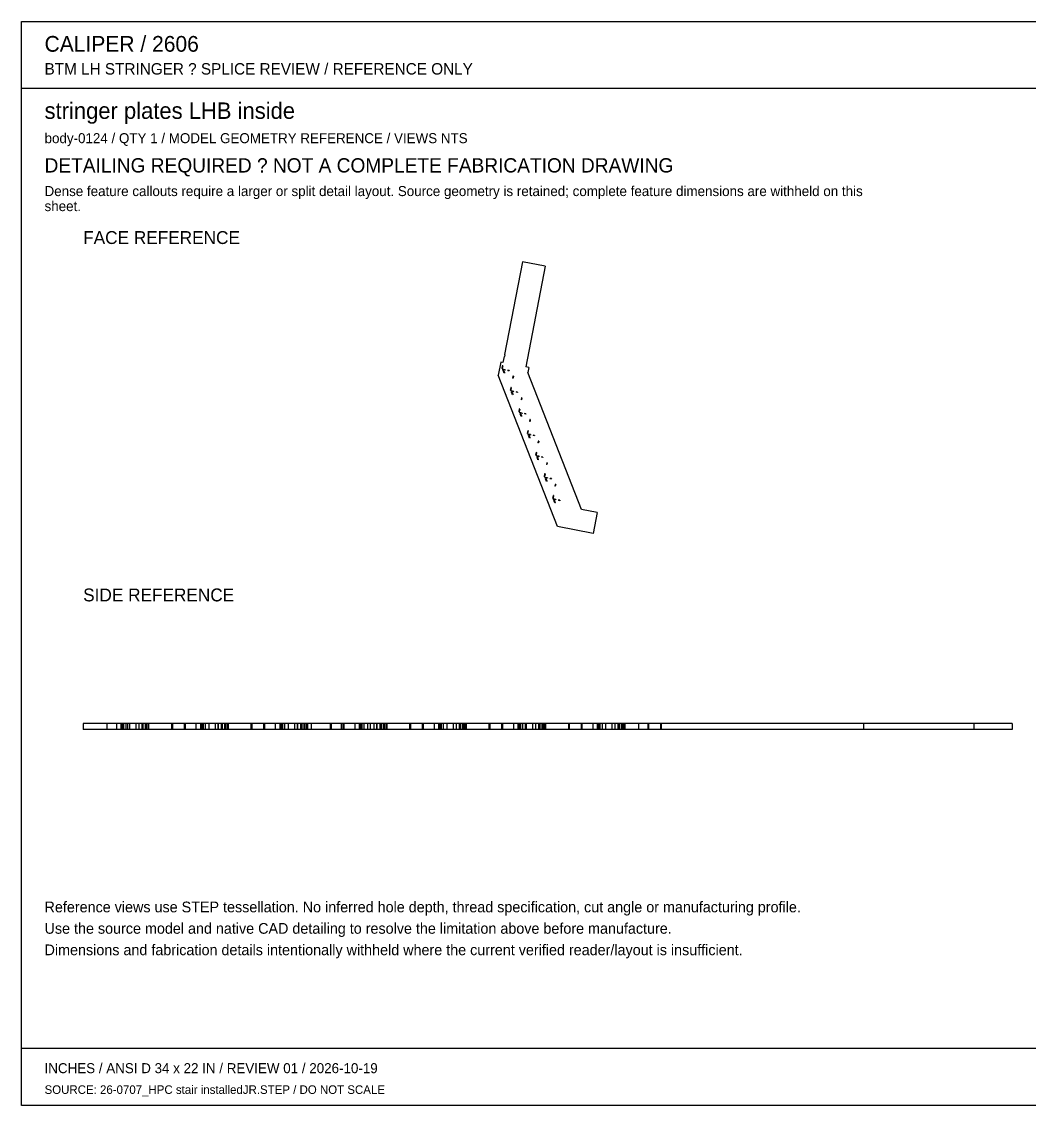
# Model space of a CAD drawing. Header units: inches. Extents: x 0.5 to 33.5, y 0.5 to 21.5.
# Drawn here: x 0.47 to 20.05, y 0.47 to 21.53 of the extents above; entities that cross this region are included whole.
import ezdxf

# ---------------------------------------------------------------- set-up
doc = ezdxf.new("R2010")
doc.units = ezdxf.units.IN
doc.header["$MEASUREMENT"] = 0

msp = doc.modelspace()

# ---------------------------------------------------------------- linework, layer by layer
at = {"layer": 'OUTLINE'}
for p, q in [((0.472, 21.528), (33.528, 21.528)), ((0.472, 0.472), (0.472, 21.528)), ((0.472, 20.236), (33.528, 20.236)), ((10.205, 16.861), (9.855, 15.059)), ((10.205, 16.861), (9.855, 15.059)), ((10.647, 16.775), (10.205, 16.861)), ((10.647, 16.775), (10.205, 16.861)), ((10.647, 16.775), (10.267, 14.819)), ((10.647, 16.775), (10.267, 14.819)), ((9.848, 15.024), (9.825, 14.905)), ((9.848, 15.024), (9.825, 14.905)), ((9.857, 15.022), (9.848, 15.024)), ((9.857, 15.022), (9.848, 15.024)), ((9.864, 15.057), (9.855, 15.059)), ((9.864, 15.057), (9.855, 15.059)), ((9.864, 15.057), (9.857, 15.022)), ((9.864, 15.057), (9.857, 15.022)), ((9.783, 14.914), (9.733, 14.66)), ((9.783, 14.914), (9.733, 14.66)), ((9.825, 14.905), (9.783, 14.914)), ((9.825, 14.905), (9.783, 14.914)), ((9.812, 14.842), (9.802, 14.79)), ((9.812, 14.842), (9.802, 14.79)), ((9.812, 14.788), (9.802, 14.79)), ((9.812, 14.788), (9.802, 14.79)), ((9.822, 14.84), (9.812, 14.842)), ((9.822, 14.84), (9.812, 14.842)), ((9.822, 14.84), (9.812, 14.788)), ((9.822, 14.84), (9.812, 14.788)), ((9.817, 14.775), (9.815, 14.766)), ((9.817, 14.775), (9.815, 14.766)), ((9.867, 14.756), (9.815, 14.766)), ((9.867, 14.756), (9.815, 14.766)), ((9.869, 14.765), (9.817, 14.775)), ((9.869, 14.765), (9.817, 14.775)), ((9.842, 14.752), (9.829, 14.747)), ((9.842, 14.752), (9.829, 14.747)), ((9.848, 14.697), (9.829, 14.747)), ((9.848, 14.697), (9.829, 14.747)), ((9.861, 14.702), (9.842, 14.752)), ((9.861, 14.702), (9.842, 14.752)), ((9.869, 14.765), (9.867, 14.756)), ((9.869, 14.765), (9.867, 14.756)), ((9.918, 14.755), (9.916, 14.746)), ((9.918, 14.755), (9.916, 14.746)), ((9.942, 14.741), (9.916, 14.746)), ((9.942, 14.741), (9.916, 14.746)), ((9.944, 14.75), (9.918, 14.755)), ((9.944, 14.75), (9.918, 14.755)), ((9.944, 14.75), (9.942, 14.741)), ((9.944, 14.75), (9.942, 14.741)), ((10.327, 14.808), (10.267, 14.819)), ((10.327, 14.808), (10.267, 14.819)), ((10.327, 14.808), (10.308, 14.712)), ((10.327, 14.808), (10.308, 14.712)), ((10.883, 11.718), (9.733, 14.66)), ((10.883, 11.718), (9.733, 14.66)), ((9.861, 14.702), (9.848, 14.697)), ((9.861, 14.702), (9.848, 14.697)), ((10.019, 14.639), (10.012, 14.604)), ((10.019, 14.639), (10.012, 14.604)), ((10.021, 14.602), (10.012, 14.604)), ((10.021, 14.602), (10.012, 14.604)), ((10.028, 14.637), (10.019, 14.639)), ((10.028, 14.637), (10.019, 14.639)), ((10.028, 14.637), (10.021, 14.602)), ((10.028, 14.637), (10.021, 14.602)), ((11.348, 12.051), (10.308, 14.712)), ((11.348, 12.051), (10.308, 14.712)), ((9.977, 14.422), (9.967, 14.37)), ((9.977, 14.422), (9.967, 14.37)), ((9.976, 14.368), (9.967, 14.37)), ((9.976, 14.368), (9.967, 14.37)), ((9.986, 14.42), (9.976, 14.368)), ((9.986, 14.42), (9.976, 14.368)), ((9.986, 14.42), (9.977, 14.422)), ((9.986, 14.42), (9.977, 14.422)), ((9.981, 14.355), (9.979, 14.346)), ((9.981, 14.355), (9.979, 14.346)), ((10.031, 14.335), (9.979, 14.346)), ((10.031, 14.335), (9.979, 14.346)), ((10.033, 14.345), (9.981, 14.355)), ((10.033, 14.345), (9.981, 14.355)), ((10.006, 14.331), (9.993, 14.326)), ((10.006, 14.331), (9.993, 14.326)), ((10.012, 14.277), (9.993, 14.326)), ((10.012, 14.277), (9.993, 14.326)), ((10.025, 14.282), (10.006, 14.331)), ((10.025, 14.282), (10.006, 14.331)), ((10.033, 14.345), (10.031, 14.335)), ((10.033, 14.345), (10.031, 14.335)), ((10.082, 14.335), (10.08, 14.326)), ((10.082, 14.335), (10.08, 14.326)), ((10.106, 14.321), (10.08, 14.326)), ((10.106, 14.321), (10.08, 14.326)), ((10.108, 14.33), (10.082, 14.335)), ((10.108, 14.33), (10.082, 14.335)), ((10.108, 14.33), (10.106, 14.321)), ((10.108, 14.33), (10.106, 14.321)), ((10.025, 14.282), (10.012, 14.277)), ((10.025, 14.282), (10.012, 14.277)), ((10.183, 14.218), (10.176, 14.184)), ((10.183, 14.218), (10.176, 14.184)), ((10.185, 14.182), (10.176, 14.184)), ((10.185, 14.182), (10.176, 14.184)), ((10.192, 14.217), (10.183, 14.218)), ((10.192, 14.217), (10.183, 14.218)), ((10.192, 14.217), (10.185, 14.182)), ((10.192, 14.217), (10.185, 14.182)), ((10.141, 14.002), (10.131, 13.95)), ((10.141, 14.002), (10.131, 13.95)), ((10.14, 13.948), (10.131, 13.95)), ((10.14, 13.948), (10.131, 13.95)), ((10.15, 14), (10.14, 13.948)), ((10.15, 14), (10.14, 13.948)), ((10.15, 14), (10.141, 14.002)), ((10.15, 14), (10.141, 14.002)), ((10.145, 13.934), (10.144, 13.925)), ((10.145, 13.934), (10.144, 13.925)), ((10.195, 13.915), (10.144, 13.925)), ((10.195, 13.915), (10.144, 13.925)), ((10.197, 13.924), (10.145, 13.934)), ((10.197, 13.924), (10.145, 13.934)), ((10.17, 13.911), (10.157, 13.906)), ((10.17, 13.911), (10.157, 13.906)), ((10.177, 13.857), (10.157, 13.906)), ((10.177, 13.857), (10.157, 13.906)), ((10.19, 13.862), (10.17, 13.911)), ((10.19, 13.862), (10.17, 13.911)), ((10.197, 13.924), (10.195, 13.915)), ((10.197, 13.924), (10.195, 13.915)), ((10.246, 13.915), (10.244, 13.906)), ((10.246, 13.915), (10.244, 13.906)), ((10.271, 13.901), (10.244, 13.906)), ((10.271, 13.901), (10.244, 13.906)), ((10.272, 13.91), (10.246, 13.915)), ((10.272, 13.91), (10.246, 13.915)), ((10.272, 13.91), (10.271, 13.901)), ((10.272, 13.91), (10.271, 13.901)), ((10.19, 13.862), (10.177, 13.857)), ((10.19, 13.862), (10.177, 13.857)), ((10.347, 13.798), (10.34, 13.764)), ((10.347, 13.798), (10.34, 13.764)), ((10.35, 13.762), (10.34, 13.764)), ((10.35, 13.762), (10.34, 13.764)), ((10.356, 13.796), (10.347, 13.798)), ((10.356, 13.796), (10.347, 13.798)), ((10.356, 13.796), (10.35, 13.762)), ((10.356, 13.796), (10.35, 13.762)), ((10.305, 13.581), (10.295, 13.53)), ((10.305, 13.581), (10.295, 13.53)), ((10.304, 13.528), (10.295, 13.53)), ((10.304, 13.528), (10.295, 13.53)), ((10.314, 13.58), (10.304, 13.528)), ((10.314, 13.58), (10.304, 13.528)), ((10.314, 13.58), (10.305, 13.581)), ((10.314, 13.58), (10.305, 13.581)), ((10.31, 13.514), (10.308, 13.505)), ((10.31, 13.514), (10.308, 13.505)), ((10.36, 13.495), (10.308, 13.505)), ((10.36, 13.495), (10.308, 13.505)), ((10.361, 13.504), (10.31, 13.514)), ((10.361, 13.504), (10.31, 13.514)), ((10.335, 13.491), (10.321, 13.486)), ((10.335, 13.491), (10.321, 13.486)), ((10.341, 13.437), (10.321, 13.486)), ((10.341, 13.437), (10.321, 13.486)), ((10.354, 13.442), (10.335, 13.491)), ((10.354, 13.442), (10.335, 13.491)), ((10.361, 13.504), (10.36, 13.495)), ((10.361, 13.504), (10.36, 13.495)), ((10.41, 13.495), (10.409, 13.485)), ((10.41, 13.495), (10.409, 13.485)), ((10.435, 13.48), (10.409, 13.485)), ((10.435, 13.48), (10.409, 13.485)), ((10.437, 13.49), (10.41, 13.495)), ((10.437, 13.49), (10.41, 13.495)), ((10.437, 13.49), (10.435, 13.48)), ((10.437, 13.49), (10.435, 13.48)), ((10.354, 13.442), (10.341, 13.437)), ((10.354, 13.442), (10.341, 13.437)), ((10.511, 13.378), (10.505, 13.343)), ((10.511, 13.378), (10.505, 13.343)), ((10.514, 13.342), (10.505, 13.343)), ((10.514, 13.342), (10.505, 13.343)), ((10.521, 13.376), (10.511, 13.378)), ((10.521, 13.376), (10.511, 13.378)), ((10.521, 13.376), (10.514, 13.342)), ((10.521, 13.376), (10.514, 13.342)), ((10.469, 13.161), (10.459, 13.109)), ((10.469, 13.161), (10.459, 13.109)), ((10.468, 13.108), (10.459, 13.109)), ((10.468, 13.108), (10.459, 13.109)), ((10.478, 13.159), (10.468, 13.108)), ((10.478, 13.159), (10.468, 13.108)), ((10.478, 13.159), (10.469, 13.161)), ((10.478, 13.159), (10.469, 13.161)), ((10.474, 13.094), (10.472, 13.085)), ((10.474, 13.094), (10.472, 13.085)), ((10.524, 13.075), (10.472, 13.085)), ((10.524, 13.075), (10.472, 13.085)), ((10.526, 13.084), (10.474, 13.094)), ((10.526, 13.084), (10.474, 13.094)), ((10.499, 13.071), (10.486, 13.066)), ((10.499, 13.071), (10.486, 13.066)), ((10.505, 13.016), (10.486, 13.066)), ((10.505, 13.016), (10.486, 13.066)), ((10.518, 13.021), (10.499, 13.071)), ((10.518, 13.021), (10.499, 13.071)), ((10.526, 13.084), (10.524, 13.075)), ((10.526, 13.084), (10.524, 13.075)), ((10.575, 13.074), (10.573, 13.065)), ((10.575, 13.074), (10.573, 13.065)), ((10.599, 13.06), (10.573, 13.065)), ((10.599, 13.06), (10.573, 13.065)), ((10.601, 13.069), (10.575, 13.074)), ((10.601, 13.069), (10.575, 13.074)), ((10.601, 13.069), (10.599, 13.06)), ((10.601, 13.069), (10.599, 13.06)), ((10.518, 13.021), (10.505, 13.016)), ((10.518, 13.021), (10.505, 13.016)), ((10.676, 12.958), (10.669, 12.923)), ((10.676, 12.958), (10.669, 12.923)), ((10.678, 12.921), (10.669, 12.923)), ((10.678, 12.921), (10.669, 12.923)), ((10.685, 12.956), (10.676, 12.958)), ((10.685, 12.956), (10.676, 12.958)), ((10.685, 12.956), (10.678, 12.921)), ((10.685, 12.956), (10.678, 12.921)), ((10.633, 12.741), (10.623, 12.689)), ((10.633, 12.741), (10.623, 12.689)), ((10.633, 12.687), (10.623, 12.689)), ((10.633, 12.687), (10.623, 12.689)), ((10.643, 12.739), (10.633, 12.741)), ((10.643, 12.739), (10.633, 12.741)), ((10.643, 12.739), (10.633, 12.687)), ((10.643, 12.739), (10.633, 12.687)), ((10.638, 12.674), (10.636, 12.665)), ((10.638, 12.674), (10.636, 12.665)), ((10.688, 12.655), (10.636, 12.665)), ((10.688, 12.655), (10.636, 12.665)), ((10.69, 12.664), (10.638, 12.674)), ((10.69, 12.664), (10.638, 12.674)), ((10.663, 12.651), (10.65, 12.646)), ((10.663, 12.651), (10.65, 12.646)), ((10.669, 12.596), (10.65, 12.646)), ((10.669, 12.596), (10.65, 12.646)), ((10.682, 12.601), (10.663, 12.651)), ((10.682, 12.601), (10.663, 12.651)), ((10.69, 12.664), (10.688, 12.655)), ((10.69, 12.664), (10.688, 12.655)), ((10.739, 12.654), (10.737, 12.645)), ((10.739, 12.654), (10.737, 12.645)), ((10.763, 12.64), (10.737, 12.645)), ((10.763, 12.64), (10.737, 12.645)), ((10.765, 12.649), (10.739, 12.654)), ((10.765, 12.649), (10.739, 12.654)), ((10.765, 12.649), (10.763, 12.64)), ((10.765, 12.649), (10.763, 12.64)), ((10.682, 12.601), (10.669, 12.596)), ((10.682, 12.601), (10.669, 12.596)), ((10.84, 12.538), (10.833, 12.503)), ((10.84, 12.538), (10.833, 12.503)), ((10.842, 12.501), (10.833, 12.503)), ((10.842, 12.501), (10.833, 12.503)), ((10.849, 12.536), (10.84, 12.538)), ((10.849, 12.536), (10.84, 12.538)), ((10.849, 12.536), (10.842, 12.501)), ((10.849, 12.536), (10.842, 12.501)), ((10.798, 12.321), (10.788, 12.269)), ((10.798, 12.321), (10.788, 12.269)), ((10.797, 12.267), (10.788, 12.269)), ((10.797, 12.267), (10.788, 12.269)), ((10.807, 12.319), (10.797, 12.267)), ((10.807, 12.319), (10.797, 12.267)), ((10.807, 12.319), (10.798, 12.321)), ((10.807, 12.319), (10.798, 12.321)), ((10.802, 12.254), (10.8, 12.244)), ((10.802, 12.254), (10.8, 12.244)), ((10.852, 12.234), (10.8, 12.244)), ((10.852, 12.234), (10.8, 12.244)), ((10.854, 12.244), (10.802, 12.254)), ((10.854, 12.244), (10.802, 12.254)), ((10.827, 12.23), (10.814, 12.225)), ((10.827, 12.23), (10.814, 12.225)), ((10.833, 12.176), (10.814, 12.225)), ((10.833, 12.176), (10.814, 12.225)), ((10.846, 12.181), (10.827, 12.23)), ((10.846, 12.181), (10.827, 12.23)), ((10.854, 12.244), (10.852, 12.234)), ((10.854, 12.244), (10.852, 12.234)), ((10.903, 12.234), (10.901, 12.225)), ((10.903, 12.234), (10.901, 12.225)), ((10.928, 12.22), (10.901, 12.225)), ((10.928, 12.22), (10.901, 12.225)), ((10.929, 12.229), (10.903, 12.234)), ((10.929, 12.229), (10.903, 12.234)), ((10.929, 12.229), (10.928, 12.22)), ((10.929, 12.229), (10.928, 12.22)), ((10.846, 12.181), (10.833, 12.176)), ((10.846, 12.181), (10.833, 12.176)), ((11.656, 11.991), (11.348, 12.051)), ((11.656, 11.991), (11.348, 12.051)), ((11.656, 11.991), (11.576, 11.583)), ((11.656, 11.991), (11.576, 11.583)), ((11.576, 11.583), (10.883, 11.718)), ((11.576, 11.583), (10.883, 11.718)), ((2.13, 7.894), (1.667, 7.894)), ((12.461, 7.894), (1.667, 7.894)), ((1.667, 7.894), (1.667, 7.772)), ((2.53, 7.894), (2.13, 7.894)), ((2.13, 7.894), (2.13, 7.772)), ((2.402, 7.894), (2.316, 7.894)), ((2.411, 7.894), (2.316, 7.894)), ((2.316, 7.894), (2.316, 7.772)), ((2.497, 7.894), (2.402, 7.894)), ((2.402, 7.894), (2.402, 7.772)), ((2.497, 7.894), (2.411, 7.894)), ((2.411, 7.894), (2.411, 7.772)), ((2.454, 7.894), (2.437, 7.894)), ((2.923, 7.894), (2.437, 7.894)), ((2.437, 7.894), (2.437, 7.772)), ((2.939, 7.894), (2.454, 7.894)), ((2.454, 7.894), (2.454, 7.772)), ((2.497, 7.894), (2.497, 7.772)), ((2.746, 7.894), (2.53, 7.894)), ((2.53, 7.894), (2.53, 7.772)), ((2.688, 7.894), (2.565, 7.894)), ((2.746, 7.894), (2.565, 7.894)), ((2.565, 7.894), (2.565, 7.772)), ((2.869, 7.894), (2.688, 7.894)), ((2.688, 7.894), (2.688, 7.772)), ((2.746, 7.894), (2.746, 7.772)), ((2.829, 7.894), (2.746, 7.894)), ((2.869, 7.894), (2.746, 7.894)), ((2.746, 7.894), (2.746, 7.772)), ((6.1, 7.894), (2.81, 7.894)), ((2.893, 7.894), (2.81, 7.894)), ((2.81, 7.894), (2.81, 7.772)), ((2.893, 7.894), (2.829, 7.894)), ((2.829, 7.894), (2.829, 7.772)), ((2.869, 7.894), (2.869, 7.772)), ((2.893, 7.894), (2.893, 7.772)), ((2.939, 7.894), (2.923, 7.894)), ((2.923, 7.894), (2.923, 7.772)), ((2.939, 7.894), (2.939, 7.772)), ((3.401, 7.894), (3.385, 7.894)), ((3.631, 7.894), (3.385, 7.894)), ((3.385, 7.894), (3.385, 7.772)), ((3.647, 7.894), (3.401, 7.894)), ((3.401, 7.894), (3.401, 7.772)), ((3.647, 7.894), (3.631, 7.894)), ((3.631, 7.894), (3.631, 7.772)), ((3.647, 7.894), (3.647, 7.772)), ((3.945, 7.894), (3.858, 7.894)), ((3.953, 7.894), (3.858, 7.894)), ((3.858, 7.894), (3.858, 7.772)), ((4.039, 7.894), (3.945, 7.894)), ((3.945, 7.894), (3.945, 7.772)), ((4.039, 7.894), (3.953, 7.894)), ((3.953, 7.894), (3.953, 7.772)), ((3.996, 7.894), (3.979, 7.894)), ((4.465, 7.894), (3.979, 7.894)), ((3.979, 7.894), (3.979, 7.772)), ((4.482, 7.894), (3.996, 7.894)), ((3.996, 7.894), (3.996, 7.772)), ((4.039, 7.894), (4.039, 7.772)), ((4.23, 7.894), (4.107, 7.894)), ((4.289, 7.894), (4.107, 7.894)), ((4.107, 7.894), (4.107, 7.772)), ((4.411, 7.894), (4.23, 7.894)), ((4.23, 7.894), (4.23, 7.772)), ((4.349, 7.894), (4.285, 7.894)), ((4.371, 7.894), (4.285, 7.894)), ((4.285, 7.894), (4.285, 7.772)), ((4.411, 7.894), (4.289, 7.894)), ((4.289, 7.894), (4.289, 7.772)), ((4.435, 7.894), (4.349, 7.894)), ((4.349, 7.894), (4.349, 7.772)), ((4.435, 7.894), (4.371, 7.894)), ((4.371, 7.894), (4.371, 7.772)), ((4.411, 7.894), (4.411, 7.772)), ((4.435, 7.894), (4.435, 7.772)), ((4.482, 7.894), (4.465, 7.894)), ((4.465, 7.894), (4.465, 7.772)), ((4.482, 7.894), (4.482, 7.772)), ((4.943, 7.894), (4.927, 7.894)), ((5.173, 7.894), (4.927, 7.894)), ((4.927, 7.894), (4.927, 7.772)), ((5.189, 7.894), (4.943, 7.894)), ((4.943, 7.894), (4.943, 7.772)), ((5.189, 7.894), (5.173, 7.894)), ((5.173, 7.894), (5.173, 7.772)), ((5.189, 7.894), (5.189, 7.772)), ((5.495, 7.894), (5.4, 7.894)), ((5.487, 7.894), (5.4, 7.894)), ((5.4, 7.894), (5.4, 7.772)), ((5.581, 7.894), (5.487, 7.894)), ((5.487, 7.894), (5.487, 7.772)), ((5.581, 7.894), (5.495, 7.894)), ((5.495, 7.894), (5.495, 7.772)), ((5.538, 7.894), (5.521, 7.894)), ((6.007, 7.894), (5.521, 7.894)), ((5.521, 7.894), (5.521, 7.772)), ((6.024, 7.894), (5.538, 7.894)), ((5.538, 7.894), (5.538, 7.772)), ((5.581, 7.894), (5.581, 7.772)), ((5.772, 7.894), (5.649, 7.894)), ((5.831, 7.894), (5.649, 7.894)), ((5.649, 7.894), (5.649, 7.772)), ((5.953, 7.894), (5.772, 7.894)), ((5.772, 7.894), (5.772, 7.772)), ((5.891, 7.894), (5.827, 7.894)), ((5.914, 7.894), (5.827, 7.894)), ((5.827, 7.894), (5.827, 7.772)), ((5.953, 7.894), (5.831, 7.894)), ((5.831, 7.894), (5.831, 7.772)), ((5.977, 7.894), (5.891, 7.894)), ((5.891, 7.894), (5.891, 7.772)), ((5.977, 7.894), (5.914, 7.894)), ((5.914, 7.894), (5.914, 7.772)), ((5.953, 7.894), (5.953, 7.772)), ((5.977, 7.894), (5.977, 7.772)), ((6.024, 7.894), (6.007, 7.894)), ((6.007, 7.894), (6.007, 7.772)), ((6.024, 7.894), (6.024, 7.772)), ((10.253, 7.894), (6.1, 7.894)), ((6.1, 7.894), (6.1, 7.772)), ((6.486, 7.894), (6.469, 7.894)), ((6.715, 7.894), (6.469, 7.894)), ((6.469, 7.894), (6.469, 7.772)), ((6.731, 7.894), (6.486, 7.894)), ((6.486, 7.894), (6.486, 7.772)), ((7.241, 7.894), (6.682, 7.894)), ((10.253, 7.894), (6.682, 7.894)), ((6.682, 7.894), (6.682, 7.772)), ((6.731, 7.894), (6.715, 7.894)), ((6.715, 7.894), (6.715, 7.772)), ((6.731, 7.894), (6.731, 7.772)), ((7.029, 7.894), (6.943, 7.894)), ((7.037, 7.894), (6.943, 7.894)), ((6.943, 7.894), (6.943, 7.772)), ((7.123, 7.894), (7.029, 7.894)), ((7.029, 7.894), (7.029, 7.772)), ((7.123, 7.894), (7.037, 7.894)), ((7.037, 7.894), (7.037, 7.772)), ((7.08, 7.894), (7.063, 7.894)), ((7.549, 7.894), (7.063, 7.894)), ((7.063, 7.894), (7.063, 7.772)), ((7.241, 7.894), (7.066, 7.894)), ((16.829, 7.894), (7.066, 7.894)), ((7.066, 7.894), (7.066, 7.772)), ((7.566, 7.894), (7.08, 7.894)), ((7.08, 7.894), (7.08, 7.772)), ((7.123, 7.894), (7.123, 7.772)), ((7.314, 7.894), (7.192, 7.894)), ((7.373, 7.894), (7.192, 7.894)), ((7.192, 7.894), (7.192, 7.772)), ((7.241, 7.894), (7.241, 7.772)), ((7.496, 7.894), (7.314, 7.894)), ((7.314, 7.894), (7.314, 7.772)), ((7.433, 7.894), (7.369, 7.894)), ((7.456, 7.894), (7.369, 7.894)), ((7.369, 7.894), (7.369, 7.772)), ((7.496, 7.894), (7.373, 7.894)), ((7.373, 7.894), (7.373, 7.772)), ((7.519, 7.894), (7.433, 7.894)), ((7.433, 7.894), (7.433, 7.772)), ((7.519, 7.894), (7.456, 7.894)), ((7.456, 7.894), (7.456, 7.772)), ((7.496, 7.894), (7.496, 7.772)), ((7.519, 7.894), (7.519, 7.772)), ((7.566, 7.894), (7.549, 7.894)), ((7.549, 7.894), (7.549, 7.772)), ((7.566, 7.894), (7.566, 7.772)), ((8.028, 7.894), (8.011, 7.894)), ((8.257, 7.894), (8.011, 7.894)), ((8.011, 7.894), (8.011, 7.772)), ((8.274, 7.894), (8.028, 7.894)), ((8.028, 7.894), (8.028, 7.772)), ((8.274, 7.894), (8.257, 7.894)), ((8.257, 7.894), (8.257, 7.772)), ((8.274, 7.894), (8.274, 7.772)), ((8.579, 7.894), (8.485, 7.894)), ((8.571, 7.894), (8.485, 7.894)), ((8.485, 7.894), (8.485, 7.772)), ((8.665, 7.894), (8.571, 7.894)), ((8.571, 7.894), (8.571, 7.772)), ((8.665, 7.894), (8.579, 7.894)), ((8.579, 7.894), (8.579, 7.772)), ((8.622, 7.894), (8.606, 7.894)), ((9.091, 7.894), (8.606, 7.894)), ((8.606, 7.894), (8.606, 7.772)), ((9.108, 7.894), (8.622, 7.894)), ((8.622, 7.894), (8.622, 7.772)), ((8.665, 7.894), (8.665, 7.772)), ((8.856, 7.894), (8.734, 7.894)), ((8.915, 7.894), (8.734, 7.894)), ((8.734, 7.894), (8.734, 7.772)), ((9.038, 7.894), (8.856, 7.894)), ((8.856, 7.894), (8.856, 7.772)), ((8.975, 7.894), (8.912, 7.894)), ((8.998, 7.894), (8.912, 7.894)), ((8.912, 7.894), (8.912, 7.772)), ((9.038, 7.894), (8.915, 7.894)), ((8.915, 7.894), (8.915, 7.772)), ((9.061, 7.894), (8.975, 7.894)), ((8.975, 7.894), (8.975, 7.772)), ((9.061, 7.894), (8.998, 7.894)), ((8.998, 7.894), (8.998, 7.772)), ((9.038, 7.894), (9.038, 7.772)), ((9.061, 7.894), (9.061, 7.772)), ((9.108, 7.894), (9.091, 7.894)), ((9.091, 7.894), (9.091, 7.772)), ((9.108, 7.894), (9.108, 7.772)), ((9.57, 7.894), (9.553, 7.894)), ((9.799, 7.894), (9.553, 7.894)), ((9.553, 7.894), (9.553, 7.772)), ((9.816, 7.894), (9.57, 7.894)), ((9.57, 7.894), (9.57, 7.772)), ((9.816, 7.894), (9.799, 7.894)), ((9.799, 7.894), (9.799, 7.772)), ((9.816, 7.894), (9.816, 7.772)), ((10.121, 7.894), (10.027, 7.894)), ((10.113, 7.894), (10.027, 7.894)), ((10.027, 7.894), (10.027, 7.772)), ((10.207, 7.894), (10.113, 7.894)), ((10.113, 7.894), (10.113, 7.772)), ((10.207, 7.894), (10.121, 7.894)), ((10.121, 7.894), (10.121, 7.772)), ((10.164, 7.894), (10.148, 7.894)), ((10.633, 7.894), (10.148, 7.894)), ((10.148, 7.894), (10.148, 7.772)), ((10.65, 7.894), (10.164, 7.894)), ((10.164, 7.894), (10.164, 7.772)), ((10.207, 7.894), (10.207, 7.772)), ((10.253, 7.894), (10.253, 7.772)), ((10.399, 7.894), (10.276, 7.894)), ((10.457, 7.894), (10.276, 7.894)), ((10.276, 7.894), (10.276, 7.772)), ((10.58, 7.894), (10.399, 7.894)), ((10.399, 7.894), (10.399, 7.772)), ((10.517, 7.894), (10.454, 7.894)), ((10.54, 7.894), (10.454, 7.894)), ((10.454, 7.894), (10.454, 7.772)), ((10.58, 7.894), (10.457, 7.894)), ((10.457, 7.894), (10.457, 7.772)), ((10.603, 7.894), (10.517, 7.894)), ((10.517, 7.894), (10.517, 7.772)), ((10.603, 7.894), (10.54, 7.894)), ((10.54, 7.894), (10.54, 7.772)), ((10.58, 7.894), (10.58, 7.772)), ((10.603, 7.894), (10.603, 7.772)), ((10.65, 7.894), (10.633, 7.894)), ((10.633, 7.894), (10.633, 7.772)), ((10.65, 7.894), (10.65, 7.772)), ((11.112, 7.894), (11.095, 7.894)), ((11.341, 7.894), (11.095, 7.894)), ((11.095, 7.894), (11.095, 7.772)), ((11.358, 7.894), (11.112, 7.894)), ((11.112, 7.894), (11.112, 7.772)), ((11.358, 7.894), (11.341, 7.894)), ((11.341, 7.894), (11.341, 7.772)), ((11.358, 7.894), (11.358, 7.772)), ((11.663, 7.894), (11.569, 7.894)), ((11.655, 7.894), (11.569, 7.894)), ((11.569, 7.894), (11.569, 7.772)), ((11.75, 7.894), (11.655, 7.894)), ((11.655, 7.894), (11.655, 7.772)), ((11.75, 7.894), (11.663, 7.894)), ((11.663, 7.894), (11.663, 7.772)), ((11.707, 7.894), (11.69, 7.894)), ((12.175, 7.894), (11.69, 7.894)), ((11.69, 7.894), (11.69, 7.772)), ((12.192, 7.894), (11.707, 7.894)), ((11.707, 7.894), (11.707, 7.772)), ((11.75, 7.894), (11.75, 7.772)), ((11.941, 7.894), (11.818, 7.894)), ((11.999, 7.894), (11.818, 7.894)), ((11.818, 7.894), (11.818, 7.772)), ((12.122, 7.894), (11.941, 7.894)), ((11.941, 7.894), (11.941, 7.772)), ((12.059, 7.894), (11.996, 7.894)), ((12.082, 7.894), (11.996, 7.894)), ((11.996, 7.894), (11.996, 7.772)), ((12.122, 7.894), (11.999, 7.894)), ((11.999, 7.894), (11.999, 7.772)), ((12.145, 7.894), (12.059, 7.894)), ((12.059, 7.894), (12.059, 7.772)), ((12.145, 7.894), (12.082, 7.894)), ((12.082, 7.894), (12.082, 7.772)), ((12.122, 7.894), (12.122, 7.772)), ((12.145, 7.894), (12.145, 7.772)), ((12.192, 7.894), (12.175, 7.894)), ((12.175, 7.894), (12.175, 7.772)), ((12.192, 7.894), (12.192, 7.772)), ((18.977, 7.894), (12.461, 7.894)), ((12.461, 7.894), (12.461, 7.772)), ((12.654, 7.894), (12.637, 7.894)), ((12.883, 7.894), (12.637, 7.894)), ((12.637, 7.894), (12.637, 7.772)), ((12.9, 7.894), (12.654, 7.894)), ((12.654, 7.894), (12.654, 7.772)), ((12.9, 7.894), (12.883, 7.894)), ((12.883, 7.894), (12.883, 7.772)), ((12.9, 7.894), (12.9, 7.772)), ((19.722, 7.894), (16.829, 7.894)), ((16.829, 7.894), (16.829, 7.772)), ((19.722, 7.894), (18.977, 7.894)), ((18.977, 7.894), (18.977, 7.772)), ((19.722, 7.894), (19.722, 7.772)), ((2.13, 7.772), (1.667, 7.772)), ((12.461, 7.772), (1.667, 7.772)), ((2.53, 7.772), (2.13, 7.772)), ((2.402, 7.772), (2.316, 7.772)), ((2.411, 7.772), (2.316, 7.772)), ((2.497, 7.772), (2.402, 7.772)), ((2.497, 7.772), (2.411, 7.772)), ((2.454, 7.772), (2.437, 7.772)), ((2.923, 7.772), (2.437, 7.772)), ((2.939, 7.772), (2.454, 7.772)), ((2.746, 7.772), (2.53, 7.772)), ((2.688, 7.772), (2.565, 7.772)), ((2.746, 7.772), (2.565, 7.772)), ((2.869, 7.772), (2.688, 7.772)), ((2.829, 7.772), (2.746, 7.772)), ((2.869, 7.772), (2.746, 7.772)), ((2.893, 7.772), (2.81, 7.772)), ((6.1, 7.772), (2.81, 7.772)), ((2.893, 7.772), (2.829, 7.772)), ((2.939, 7.772), (2.923, 7.772)), ((3.401, 7.772), (3.385, 7.772)), ((3.631, 7.772), (3.385, 7.772)), ((3.647, 7.772), (3.401, 7.772)), ((3.647, 7.772), (3.631, 7.772)), ((3.945, 7.772), (3.858, 7.772)), ((3.953, 7.772), (3.858, 7.772)), ((4.039, 7.772), (3.945, 7.772)), ((4.039, 7.772), (3.953, 7.772)), ((3.996, 7.772), (3.979, 7.772)), ((4.465, 7.772), (3.979, 7.772)), ((4.482, 7.772), (3.996, 7.772)), ((4.23, 7.772), (4.107, 7.772)), ((4.289, 7.772), (4.107, 7.772)), ((4.411, 7.772), (4.23, 7.772)), ((4.349, 7.772), (4.285, 7.772)), ((4.371, 7.772), (4.285, 7.772)), ((4.411, 7.772), (4.289, 7.772)), ((4.435, 7.772), (4.349, 7.772)), ((4.435, 7.772), (4.371, 7.772)), ((4.482, 7.772), (4.465, 7.772)), ((4.943, 7.772), (4.927, 7.772)), ((5.173, 7.772), (4.927, 7.772)), ((5.189, 7.772), (4.943, 7.772)), ((5.189, 7.772), (5.173, 7.772)), ((5.495, 7.772), (5.4, 7.772)), ((5.487, 7.772), (5.4, 7.772)), ((5.581, 7.772), (5.487, 7.772)), ((5.581, 7.772), (5.495, 7.772)), ((5.538, 7.772), (5.521, 7.772)), ((6.007, 7.772), (5.521, 7.772)), ((6.024, 7.772), (5.538, 7.772)), ((5.772, 7.772), (5.649, 7.772)), ((5.831, 7.772), (5.649, 7.772)), ((5.953, 7.772), (5.772, 7.772)), ((5.891, 7.772), (5.827, 7.772)), ((5.914, 7.772), (5.827, 7.772)), ((5.953, 7.772), (5.831, 7.772)), ((5.977, 7.772), (5.891, 7.772)), ((5.977, 7.772), (5.914, 7.772)), ((6.024, 7.772), (6.007, 7.772)), ((10.253, 7.772), (6.1, 7.772)), ((6.486, 7.772), (6.469, 7.772)), ((6.715, 7.772), (6.469, 7.772)), ((6.731, 7.772), (6.486, 7.772)), ((7.241, 7.772), (6.682, 7.772)), ((10.253, 7.772), (6.682, 7.772)), ((6.731, 7.772), (6.715, 7.772)), ((7.037, 7.772), (6.943, 7.772)), ((7.029, 7.772), (6.943, 7.772)), ((7.123, 7.772), (7.029, 7.772)), ((7.123, 7.772), (7.037, 7.772)), ((7.08, 7.772), (7.063, 7.772)), ((7.549, 7.772), (7.063, 7.772)), ((7.241, 7.772), (7.066, 7.772)), ((16.829, 7.772), (7.066, 7.772)), ((7.566, 7.772), (7.08, 7.772)), ((7.314, 7.772), (7.192, 7.772)), ((7.373, 7.772), (7.192, 7.772)), ((7.496, 7.772), (7.314, 7.772)), ((7.433, 7.772), (7.369, 7.772)), ((7.456, 7.772), (7.369, 7.772)), ((7.496, 7.772), (7.373, 7.772)), ((7.519, 7.772), (7.433, 7.772)), ((7.519, 7.772), (7.456, 7.772)), ((7.566, 7.772), (7.549, 7.772)), ((8.028, 7.772), (8.011, 7.772)), ((8.257, 7.772), (8.011, 7.772)), ((8.274, 7.772), (8.028, 7.772)), ((8.274, 7.772), (8.257, 7.772)), ((8.579, 7.772), (8.485, 7.772)), ((8.571, 7.772), (8.485, 7.772)), ((8.665, 7.772), (8.571, 7.772)), ((8.665, 7.772), (8.579, 7.772)), ((8.622, 7.772), (8.606, 7.772)), ((9.091, 7.772), (8.606, 7.772)), ((9.108, 7.772), (8.622, 7.772)), ((8.856, 7.772), (8.734, 7.772)), ((8.915, 7.772), (8.734, 7.772)), ((9.038, 7.772), (8.856, 7.772)), ((8.975, 7.772), (8.912, 7.772)), ((8.998, 7.772), (8.912, 7.772)), ((9.038, 7.772), (8.915, 7.772)), ((9.061, 7.772), (8.975, 7.772)), ((9.061, 7.772), (8.998, 7.772)), ((9.108, 7.772), (9.091, 7.772)), ((9.57, 7.772), (9.553, 7.772)), ((9.799, 7.772), (9.553, 7.772)), ((9.816, 7.772), (9.57, 7.772)), ((9.816, 7.772), (9.799, 7.772)), ((10.121, 7.772), (10.027, 7.772)), ((10.113, 7.772), (10.027, 7.772)), ((10.207, 7.772), (10.113, 7.772)), ((10.207, 7.772), (10.121, 7.772)), ((10.164, 7.772), (10.148, 7.772)), ((10.633, 7.772), (10.148, 7.772)), ((10.65, 7.772), (10.164, 7.772)), ((10.399, 7.772), (10.276, 7.772)), ((10.457, 7.772), (10.276, 7.772)), ((10.58, 7.772), (10.399, 7.772)), ((10.517, 7.772), (10.454, 7.772)), ((10.54, 7.772), (10.454, 7.772)), ((10.58, 7.772), (10.457, 7.772)), ((10.603, 7.772), (10.517, 7.772)), ((10.603, 7.772), (10.54, 7.772)), ((10.65, 7.772), (10.633, 7.772)), ((11.112, 7.772), (11.095, 7.772)), ((11.341, 7.772), (11.095, 7.772)), ((11.358, 7.772), (11.112, 7.772)), ((11.358, 7.772), (11.341, 7.772)), ((11.663, 7.772), (11.569, 7.772)), ((11.655, 7.772), (11.569, 7.772)), ((11.75, 7.772), (11.655, 7.772)), ((11.75, 7.772), (11.663, 7.772)), ((11.707, 7.772), (11.69, 7.772)), ((12.175, 7.772), (11.69, 7.772)), ((12.192, 7.772), (11.707, 7.772)), ((11.941, 7.772), (11.818, 7.772)), ((11.999, 7.772), (11.818, 7.772)), ((12.122, 7.772), (11.941, 7.772)), ((12.059, 7.772), (11.996, 7.772)), ((12.082, 7.772), (11.996, 7.772)), ((12.122, 7.772), (11.999, 7.772)), ((12.145, 7.772), (12.059, 7.772)), ((12.145, 7.772), (12.082, 7.772)), ((12.192, 7.772), (12.175, 7.772)), ((18.977, 7.772), (12.461, 7.772)), ((12.654, 7.772), (12.637, 7.772)), ((12.883, 7.772), (12.637, 7.772)), ((12.9, 7.772), (12.654, 7.772)), ((12.9, 7.772), (12.883, 7.772)), ((19.722, 7.772), (16.829, 7.772)), ((19.722, 7.772), (18.977, 7.772)), ((0.472, 1.583), (33.528, 1.583)), ((33.528, 0.472), (0.472, 0.472))]:
    msp.add_line(p, q, dxfattribs=at)

# ---------------------------------------------------------------- texts
at = {"layer": 'ANNOTATION'}
for s, height, p in [('CALIPER / 2606', 0.30556, (0.917, 20.944)), ('BTM LH STRINGER ? SPLICE REVIEW / REFERENCE ONLY', 0.22222, (0.917, 20.5)), ('stringer plates LHB inside', 0.31944, (0.917, 19.639)), ('body-0124 / QTY 1 / MODEL GEOMETRY REFERENCE / VIEWS NTS', 0.19444, (0.917, 19.167)), ('DETAILING REQUIRED ? NOT A COMPLETE FABRICATION DRAWING', 0.27778, (0.917, 18.597)), ('Dense feature callouts require a larger or split detail layout. Source geometry is retained; complete feature dimensions are withheld on this', 0.194444, (0.917, 18.139)), ('sheet.', 0.1944, (0.917, 17.847)), ('FACE REFERENCE', 0.25, (1.667, 17.208)), ('SIDE REFERENCE', 0.25, (1.667, 10.264)), ('Reference views use STEP tessellation. No inferred hole depth, thread specification, cut angle or manufacturing profile.', 0.208333, (0.917, 4.222)), ('Use the source model and native CAD detailing to resolve the limitation above before manufacture.', 0.20833, (0.917, 3.806)), ('Dimensions and fabrication details intentionally withheld where the current verified reader/layout is insufficient.', 0.208333, (0.917, 3.389)), ('INCHES / ANSI D 34 x 22 IN / REVIEW 01 / 2026-10-19', 0.19444, (0.917, 1.097)), ('SOURCE: 26-0707_HPC stair installedJR.STEP / DO NOT SCALE', 0.16667, (0.917, 0.694))]:
    msp.add_text(s, height=height, dxfattribs=at).set_placement(p)

doc.saveas('drawing.dxf')
